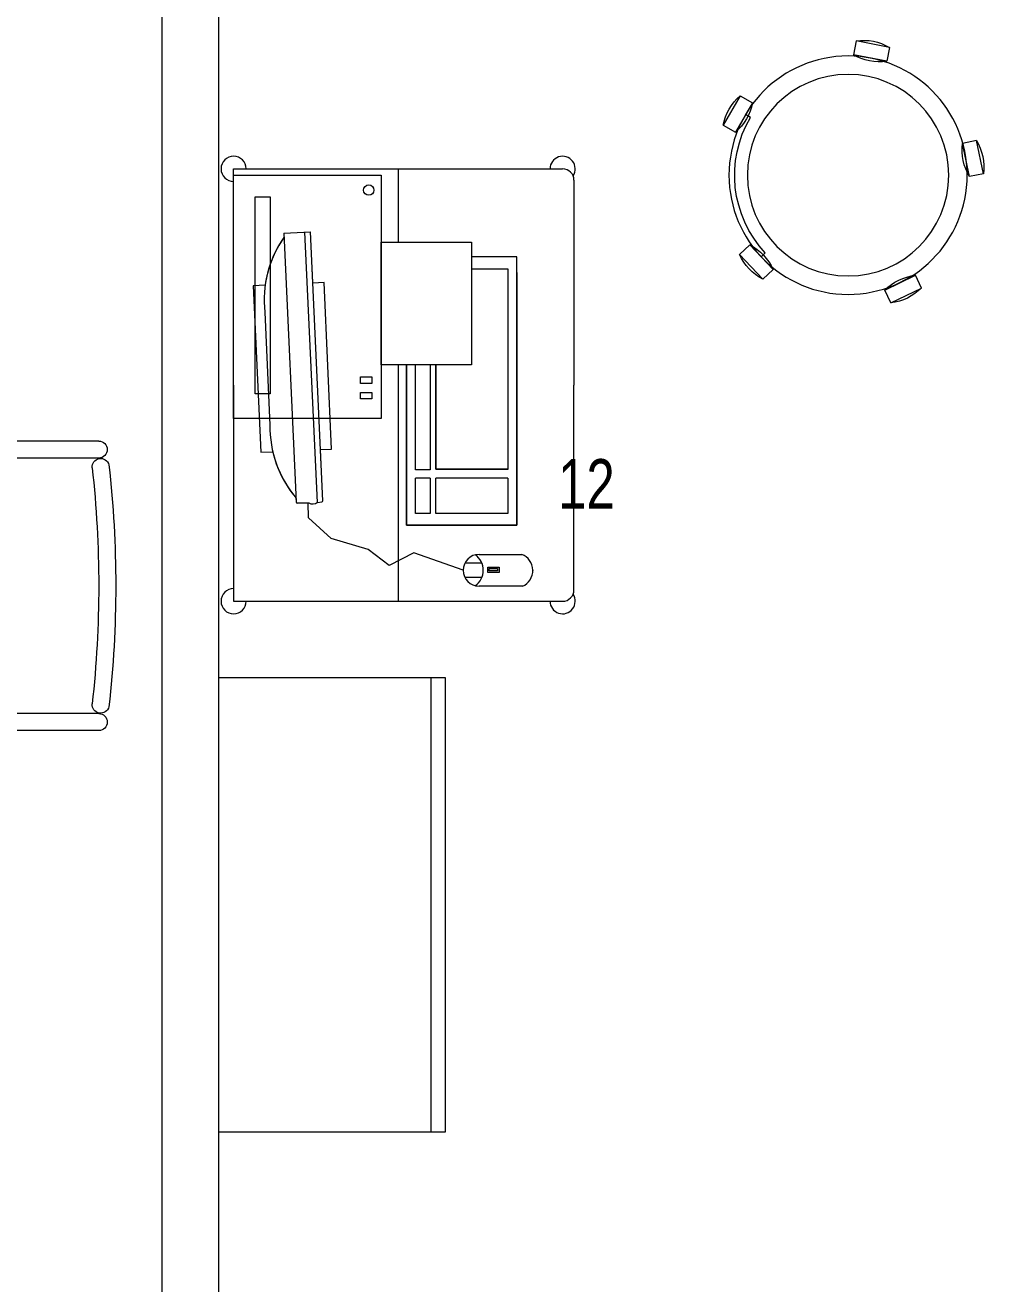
# Model space of a CAD drawing. Header units: millimetres. Extents: x -160614 to 59925, y -157025 to 0.
# Drawn here: x -101415 to -99723, y -108888 to -106670 of the extents above; entities that cross this region are included whole.
import ezdxf

# ---------------------------------------------------------------- set-up
doc = ezdxf.new("R2010")
doc.units = ezdxf.units.MM
doc.header["$LTSCALE"] = 8
for name, color, linetype, lineweight in [('72_EGR_EQP_TAG', 9, 'Continuous', 5), ('LOADING', 9, 'Continuous', 5), ('Walls', 9, 'Continuous', 5)]:
    doc.layers.add(name, color=color, linetype=linetype, lineweight=lineweight)
doc.styles.add('X3G_ENTITY_257CFD', font='swisscl.ttf', dxfattribs={"height": 200})

# ---------------------------------------------------------------- blocks, each defined once
blk = doc.blocks.new('GF21027-P')
at = {"layer": 'LOADING'}
for p, q in [((0.4, 0.4), (-0.4, 0.4)), ((-0.4, 0.4), (-0.4, 0)), ((0.4, 0), (0.4, 0.4)), ((-0.4, 0.025), (0.4, 0.025)), ((-0.4, 0), (0.4, 0))]:
    blk.add_line(p, q, dxfattribs=at)
blk = doc.blocks.new('GF21016-P')
at = {"layer": 'LOADING', "extrusion": (-1.24384e-09, -1.20261e-09, -1)}
for p, q in [((0.0128, 0.0179), (0.0128, 0.4136)), ((0.4628, 0.0179), (0.4628, 0.4136)), ((-0.0022, 0.3585), (0.0128, 0.3585)), ((0.4778, 0.3585), (0.4628, 0.3585)), ((-0.0172, 0.0179), (-0.0172, 0.3435)), ((0.4928, 0.0179), (0.4928, 0.3435)), ((0.4778, 0.0029), (0.4778, 0.0029))]:
    blk.add_line(p, q, dxfattribs=at)
for centre, radius, start, end in [((-0.2378, -0.5362), 1.0036, 78.7568, 101.2432), ((-0.0478, 0.4136), 0.035, 0, 80.6557), ((-0.4278, 0.4136), 0.035, 99.3443, 180), ((0.0022, 0.3435), 0.015, 0, 90), ((-0.4778, 0.3435), 0.015, 90, 180), ((-0.0284, 0.0145), 0.015, 284.3864, 95.5209), ((-0.2378, 1.8928), 1.8749, 263.6341, 276.3659), ((-0.4471, 0.0145), 0.015, 84.4791, 255.6136), ((0.0022, 0.0179), 0.015, 270, 0), ((0.0022, 0.0179), 0.015, 180, 270), ((-0.2378, 1.8734), 1.8855, 263.5119, 276.4881), ((-0.4778, 0.0179), 0.015, 270, 0), ((-0.4778, 0.0179), 0.015, 180, 270)]:
    blk.add_arc(centre, radius, start, end, dxfattribs=at)
blk = doc.blocks.new('M.168.61.15')
at = {"layer": 'LOADING'}
for p, q in [((-10248.8, 19911.8), (-10248.8, 20292.7)), ((-10248.8, 20292.7), (-9668.8, 20292.7)), ((-9958.8, 20292.7), (-9958.8, 20163.4)), ((-9648.8, 20272.7), (-9648.8, 19911.8)), ((-10160.3, 20179.3), (-10113, 20181.5)), ((-10160.3, 20179.3), (-10138.7, 19705.9)), ((-10101.1, 19705.1), (-10123, 20181)), ((-10091.3, 19708), (-10113, 20181.7)), ((-10108.9, 20091.4), (-10113, 20181.7)), ((-10089.4, 20092.2), (-10108.9, 20091.4)), ((-10089.4, 20092.2), (-10108.9, 20091.4)), ((-10076.1, 19799.1), (-10089.4, 20092.2)), ((-10076.1, 19799.1), (-10089.4, 20092.2)), ((-9749.5, 20110), (-9749.5, 19664.7)), ((-9749.5, 19664.7), (-9749.5, 20110)), ((-10193.1, 20087.5), (-10214.1, 20086.6)), ((-10193.1, 20087.5), (-10214.1, 20086.6)), ((-10214.1, 20086.6), (-10200.8, 19793.4)), ((-10214.1, 20086.6), (-10200.8, 19793.4)), ((-9765.1, 20069.2), (-9765.1, 19763.5)), ((-10193.8, 20040.3), (-10184.8, 19841.3)), ((-9958.8, 19947.3), (-9958.8, 19530.9)), ((-9944, 19664.7), (-9944, 19947.3)), ((-9944, 19947.3), (-9944, 19664.7)), ((-9902.4, 19947.3), (-9902.4, 19762.4)), ((-9892, 19763.5), (-9892, 19947.3)), ((-10248.8, 19911.8), (-10248.8, 19530.9)), ((-9648.8, 19550.9), (-9648.8, 19911.8)), ((-10200.8, 19793.4), (-10179.8, 19794.3)), ((-10200.8, 19793.4), (-10179.9, 19794.3)), ((-10095.5, 19798.2), (-10076.1, 19799.1)), ((-10095.5, 19798.2), (-10076.1, 19799.1)), ((-10091.3, 19708), (-10095.5, 19798.2)), ((-9765.1, 19763.5), (-9892, 19763.5)), ((-9928.4, 19685.5), (-9928.4, 19747.9)), ((-9902.4, 19747.9), (-9928.4, 19747.9)), ((-9902.4, 19747.9), (-9902.4, 19685.5)), ((-9765.1, 19747.9), (-9892, 19747.9)), ((-9892, 19685.5), (-9892, 19747.9)), ((-9765.1, 19747.9), (-9765.1, 19685.5)), ((-10139, 19713.2), (-10138.7, 19705.9)), ((-10136.6, 19704), (-10116.2, 19704.2)), ((-10136.6, 19704), (-10116.2, 19704.2)), ((-10116.9, 19677.7), (-10117.2, 19704.2)), ((-10101.1, 19705.1), (-10093.2, 19705.8)), ((-10101.1, 19705.1), (-10093.2, 19705.8)), ((-10077.1, 19641.4), (-10116.9, 19677.7)), ((-9902.4, 19685.5), (-9928.4, 19685.5)), ((-9765.1, 19685.5), (-9892, 19685.5)), ((-9749.5, 19664.7), (-9944, 19664.7)), ((-9944, 19664.7), (-9749.5, 19664.7)), ((-10011.5, 19622.3), (-10077.1, 19641.4)), ((-9974.3, 19593.8), (-10011.5, 19622.3)), ((-9931.1, 19616.3), (-9974.3, 19593.8)), ((-9844, 19585.4), (-9931.1, 19616.3)), ((-9811, 19597.7), (-9841.1, 19597.7)), ((-9811, 19573), (-9841.1, 19573)), ((-10248.8, 19530.9), (-9668.8, 19530.9))]:
    blk.add_line(p, q, dxfattribs=at)
for points in [[(-9988.6, 20281.4), (-9988.6, 19853.1), (-10248.8, 19853.1), (-10248.8, 20281.4)], [(-10184.6, 20243.5), (-10184.6, 19896.1), (-10210.9, 19896.1), (-10210.9, 20243.5)], [(-9829.3, 20163.4), (-9829.3, 19947.3), (-9988.6, 19947.3), (-9988.6, 20163.4)], [(-10004.9, 19926), (-10004.9, 19914.5), (-10025, 19914.5), (-10025, 19926)], [(-10004.9, 19898.7), (-10004.9, 19887.3), (-10025, 19887.3), (-10025, 19898.7)], [(-9780.9, 19591), (-9780.9, 19581.8), (-9800.5, 19581.8), (-9800.5, 19591)], [(-9783.4, 19588.5), (-9783.4, 19584.3), (-9798, 19584.3), (-9798, 19588.5)]]:
    blk.add_lwpolyline(points, close=True, dxfattribs=at)
for points in [[(-9944, 19947.3), (-9944, 19664.7), (-9749.5, 19664.7), (-9749.5, 20137.8), (-9829.3, 20137.8)], [(-9892, 19947.3), (-9892, 19763.5), (-9764.8, 19763.5), (-9764.8, 20116), (-9829.3, 20116)], [(-9902.4, 19947.3), (-9902.4, 19762.4), (-9928.4, 19762.4), (-9928.4, 19947.3)], [(-9816, 19613.4), (-9740.9, 19613.4)], [(-9721.3, 19585.4), (-9721.3, 19584.8)], [(-9739.5, 19557.4), (-9816, 19557.4)]]:
    blk.add_lwpolyline(points, dxfattribs=at)
blk.add_circle((-10010.6, 20255.2), 9.18, dxfattribs=at)
for centre, radius, start, end in [((-10248.8, 20292.7), 22.2, 0, 270), ((-9668.8, 20292.7), 22.2, 326.3067, 180), ((-9668.8, 20272.7), 20, 0, 90), ((-10002.1, 20061.1), 192.9, 144.9564, 186.199), ((-10002.1, 20061.1), 192.9, 144.9564, 172.1216), ((-9991.9, 19838), 192.9, 179.0011, 220.3267), ((-9991.9, 19838), 192.9, 193.0799, 220.3268), ((-10136.6, 19706), 2.08, 182.6241, 270.6241), ((-10136.6, 19706), 2.08, 182.6241, 270.6241), ((-10109.4, 19716.2), 13.8, 240.5606, 306.8112), ((-10109.4, 19716.2), 13.8, 240.5606, 306.8112), ((-10093.4, 19707.9), 2.08, 274.6241, 2.6239), ((-10093.4, 19707.9), 2.08, 274.6241, 2.6239), ((-9816, 19585.4), 28, 90, 270), ((-9841.6, 19585.4), 33, 304.6644, 55.3356), ((-9751.5, 19585.1), 30.2, 293.3421, 69.5419), ((-10248.8, 19530.9), 22.2, 90, 0), ((-9668.8, 19530.9), 22.2, 180, 33.6936), ((-9668.8, 19550.9), 20, 270, 0)]:
    blk.add_arc(centre, radius, start, end, dxfattribs=at)
blk = doc.blocks.new('GF1')
at = {"layer": 'LOADING', "color": 9, "extrusion": (-2.75759e-10, -1.16581e-09, -1)}
for p, q in [((-99950.3, -106697.7, 0), (-99955.1, -106722.2, 0)), ((-99891.4, -106709.2, 0), (-99950.3, -106697.7, 0)), ((-99896.3, -106733.7, 0), (-99955.1, -106722.2, 0)), ((-99891.4, -106709.2, 0), (-99896.3, -106733.7, 0)), ((-100154.9, -106794.4, 0), (-100184.7, -106846.5, 0)), ((-100133.2, -106806.8, 0), (-100163, -106858.9, 0)), ((-100154.9, -106794.4, 0), (-100133.2, -106806.8, 0)), ((-100136.5, -106832.6, 0), (-100145.1, -106827.5, 0)), ((-100184.7, -106846.5, 0), (-100163, -106858.9, 0)), ((-99738.3, -106873.1, 0), (-99762.7, -106878.3, 0)), ((-99750.2, -106937, 0), (-99762.7, -106878.3, 0)), ((-99725.8, -106931.8, 0), (-99738.3, -106873.1, 0)), ((-99725.8, -106931.8, 0), (-99750.2, -106937, 0)), ((-100137.8, -107056.9, 0), (-100155.9, -107074.1, 0)), ((-100096.5, -107100.4, 0), (-100137.8, -107056.9, 0)), ((-100114.6, -107117.6, 0), (-100155.9, -107074.1, 0)), ((-100110.3, -107071.2, 0), (-100117.6, -107078, 0)), ((-100096.5, -107100.4, 0), (-100114.6, -107117.6, 0)), ((-99899.8, -107136.9, 0), (-99845.8, -107110.8, 0)), ((-99834.9, -107133.3, 0), (-99845.8, -107110.8, 0)), ((-99889, -107159.4, 0), (-99899.8, -107136.9, 0)), ((-99889, -107159.4, 0), (-99834.9, -107133.3, 0))]:
    blk.add_line(p, q, dxfattribs=at)
for radius in [210, 177.5]:
    blk.add_circle((99964.4, -106934.4, 0), radius, dxfattribs=at)
for centre, radius, start, end in [((99937.7, -106789.3, 0), 92.5, 82.1819, 120.0312), ((99908.8, -106642.1, 0), 92.5, 262.1819, 300.0312), ((100093.8, -106863.9, 0), 92.5, 10.8573, 48.7066), ((100224, -106789.4, 0), 92.5, 190.8573, 228.7066), ((99964.4, -106934.4, 0), 200, 316.853, 30.615), ((99670.9, -106889.4, 0), 92.5, 329.0275, 6.8768), ((99817.6, -106920.7, 0), 92.5, 149.0275, 186.8768), ((100180.6, -107138.9, 0), 92.5, 117.5282, 155.3775), ((100071.8, -107035.6, 0), 92.5, 297.5282, 335.3775), ((99834.8, -107202.6, 0), 92.5, 45.294, 83.1433), ((99900, -107067.5, 0), 92.5, 225.294, 263.1433)]:
    blk.add_arc(centre, radius, start, end, dxfattribs=at)
at = {"layer": 'Walls', "color": 9}
for p, q in [((-101174.4, -105842.6), (-101174.4, -109842.6)), ((-101074.4, -105842.6), (-101074.4, -109842.6))]:
    blk.add_line(p, q, dxfattribs=at)
at = {"layer": 'LOADING', "color": 9}
blk.add_blockref('M.168.61.15', (-90798.9, -127215.9, 0), dxfattribs=at)
at = {"layer": 'LOADING', "color": 9, "extrusion": (1.86519e-05, 4.75185e-05, 1), "xscale": 1000.000000000001, "yscale": 1000.000000000001, "zscale": -1000.000000000011, "rotation": 89.99997490245693}
blk.add_blockref('GF21016-P', (-101267.6, -107895.6, -7.1), dxfattribs=at)
at = {"layer": 'LOADING', "color": 9, "xscale": 1000, "yscale": 1000, "zscale": 1000, "rotation": 90.00000002091177}
blk.add_blockref('GF21027-P', (-100674.4, -108219.7), dxfattribs=at)
at = {"layer": '72_EGR_EQP_TAG', "color": 9, "insert": (-100425.7, -107434.7, 0), "char_height": 87.47, "attachment_point": 2, "style": 'X3G_ENTITY_257CFD'}
blk.add_mtext('12', dxfattribs=at)

msp = doc.modelspace()

# ---------------------------------------------------------------- block references
at = {"layer": '72_EGR_EQP_TAG'}
msp.add_blockref('GF1', (0, 0), dxfattribs=at)

doc.saveas('drawing.dxf')
